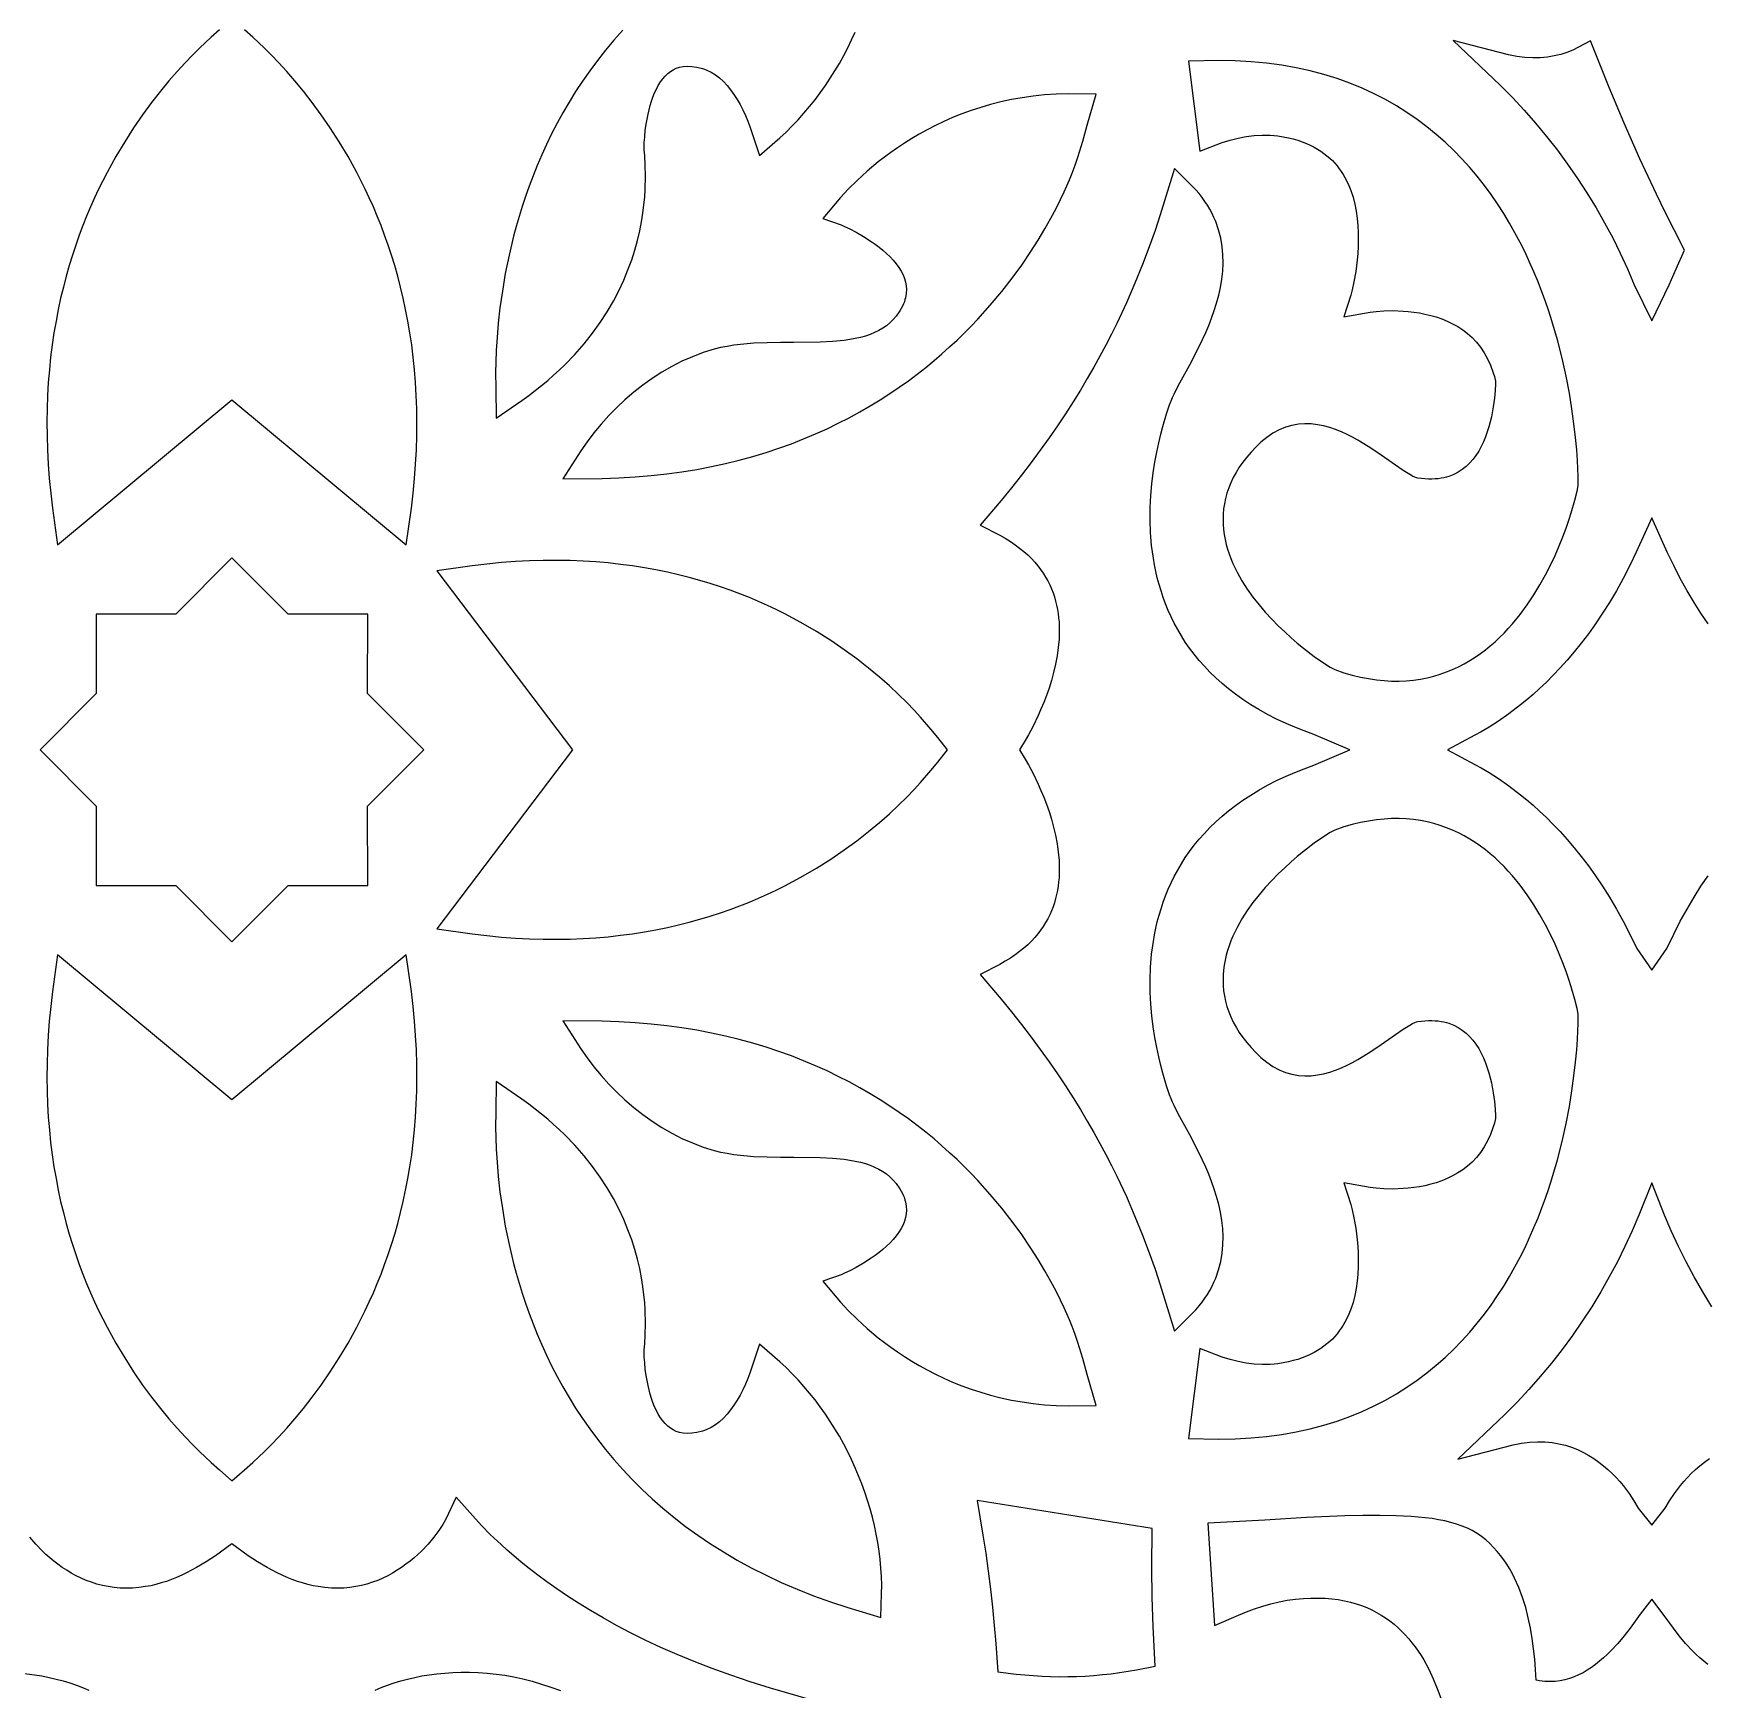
# Model space of a CAD drawing. Extents: x -1925 to 1925, y -1275 to 1275.
# Drawn here: x -1345.6 to -1139.7, y -791.6 to -588.1 of the extents above; entities that cross this region are included whole.
import ezdxf

# ---------------------------------------------------------------- set-up
doc = ezdxf.new("R2010")
doc.units = 0
doc.layers.add('LAYER_1', color=18, linetype='CONTINUOUS')

msp = doc.modelspace()

# ---------------------------------------------------------------- linework, layer by layer
at = {"layer": 'LAYER_1'}
for points in [[(-1322.72, -587.62), (-1323.75, -588.53), (-1325.18, -589.88), (-1326.03, -590.72), (-1326.94, -591.66), (-1327.91, -592.72), (-1328.92, -593.88), (-1329.98, -595.16), (-1331.06, -596.54), (-1332.16, -598.04), (-1333.27, -599.64), (-1334.37, -601.36), (-1335.47, -603.2), (-1336.53, -605.14), (-1337.06, -606.16), (-1337.57, -607.2), (-1338.08, -608.28), (-1338.57, -609.38), (-1339.05, -610.51), (-1339.51, -611.67), (-1339.96, -612.86), (-1340.39, -614.08), (-1340.8, -615.32), (-1341.19, -616.6), (-1341.56, -617.9), (-1341.91, -619.24), (-1342.24, -620.6), (-1342.54, -621.99), (-1342.81, -623.42), (-1343.06, -624.87), (-1343.28, -626.35), (-1343.47, -627.86), (-1343.63, -629.4), (-1343.76, -630.96), (-1343.85, -632.56), (-1343.91, -634.19), (-1343.93, -635.85), (-1343.92, -637.53), (-1343.87, -639.25), (-1343.77, -640.99), (-1343.64, -642.77), (-1343.46, -644.57), (-1343.25, -646.41), (-1342.61, -650.92), (-1321.18, -633.08), (-1299.75, -650.92), (-1299.12, -646.41), (-1298.9, -644.57), (-1298.72, -642.77), (-1298.59, -640.99), (-1298.5, -639.25), (-1298.44, -637.53), (-1298.43, -635.85), (-1298.45, -634.19), (-1298.51, -632.56), (-1298.6, -630.96), (-1298.73, -629.4), (-1298.89, -627.86), (-1299.08, -626.35), (-1299.3, -624.87), (-1299.55, -623.42), (-1299.82, -621.99), (-1300.12, -620.6), (-1300.45, -619.24), (-1300.8, -617.9), (-1301.17, -616.6), (-1301.56, -615.32), (-1301.98, -614.08), (-1302.41, -612.86), (-1302.85, -611.67), (-1303.32, -610.51), (-1303.79, -609.38), (-1304.29, -608.28), (-1304.79, -607.2), (-1305.83, -605.14), (-1306.9, -603.2), (-1307.99, -601.36), (-1309.09, -599.64), (-1310.2, -598.04), (-1311.3, -596.54), (-1312.38, -595.16), (-1313.44, -593.88), (-1314.45, -592.72), (-1315.42, -591.66), (-1316.33, -590.72), (-1317.18, -589.88), (-1318.61, -588.53), (-1319.64, -587.62)], [(-1273.12, -587.64), (-1274.21, -588.87), (-1275.25, -590.12), (-1276.25, -591.38), (-1277.19, -592.65), (-1278.08, -593.93), (-1278.93, -595.21), (-1279.73, -596.5), (-1280.49, -597.8), (-1281.2, -599.09), (-1281.87, -600.39), (-1282.5, -601.69), (-1283.09, -602.98), (-1283.65, -604.27), (-1284.16, -605.55), (-1284.64, -606.82), (-1285.09, -608.08), (-1285.5, -609.33), (-1285.88, -610.56), (-1286.23, -611.78), (-1286.55, -612.99), (-1287.11, -615.33), (-1287.57, -617.58), (-1287.93, -619.74), (-1288.22, -621.77), (-1288.43, -623.68), (-1288.58, -625.44), (-1288.68, -627.05), (-1288.73, -628.48), (-1288.76, -629.73), (-1288.75, -631.6), (-1288.69, -635.35), (-1285.53, -633.17), (-1284.69, -632.57), (-1283.88, -631.95), (-1283.1, -631.33), (-1282.35, -630.71), (-1281.63, -630.08), (-1280.93, -629.44), (-1280.26, -628.8), (-1279.02, -627.51), (-1277.88, -626.21), (-1276.84, -624.9), (-1275.89, -623.59), (-1275.04, -622.28), (-1274.28, -620.97), (-1273.6, -619.68), (-1273, -618.4), (-1272.48, -617.13), (-1272.02, -615.89), (-1271.63, -614.68), (-1271.31, -613.49), (-1271.04, -612.34), (-1270.82, -611.23), (-1270.65, -610.16), (-1270.52, -609.14), (-1270.42, -608.17), (-1270.36, -607.24), (-1270.32, -605.6), (-1270.35, -604.2), (-1270.42, -603.11), (-1270.48, -602.38), (-1270.5, -602.08), (-1270.48, -601.45), (-1270.43, -600.79), (-1270.35, -599.96), (-1270.22, -599.01), (-1270.02, -597.98), (-1269.76, -596.91), (-1269.6, -596.39), (-1269.42, -595.87), (-1269.22, -595.37), (-1268.99, -594.89), (-1268.75, -594.44), (-1268.49, -594.02), (-1268.21, -593.63), (-1267.91, -593.29), (-1267.6, -592.98), (-1267.27, -592.73), (-1266.92, -592.51), (-1266.54, -592.34), (-1266.14, -592.2), (-1265.69, -592.12), (-1265.2, -592.08), (-1264.64, -592.1), (-1264.03, -592.2), (-1263.33, -592.37), (-1263.06, -592.45), (-1262.8, -592.56), (-1262.24, -592.82), (-1261.73, -593.14), (-1261.23, -593.52), (-1260.75, -593.96), (-1260.3, -594.44), (-1259.86, -594.97), (-1259.45, -595.55), (-1259.06, -596.16), (-1258.7, -596.8), (-1258.36, -597.46), (-1258.04, -598.14), (-1257.75, -598.83), (-1257.49, -599.51), (-1256.3, -603.07), (-1253.83, -600.9), (-1253.05, -600.18), (-1252.29, -599.43), (-1251.56, -598.66), (-1250.84, -597.86), (-1250.15, -597.04), (-1249.48, -596.2), (-1248.84, -595.34), (-1248.21, -594.47), (-1247.62, -593.57), (-1247.04, -592.66), (-1246.49, -591.73), (-1245.96, -590.78), (-1245.46, -589.83), (-1244.99, -588.86), (-1244.54, -587.88)], [(-1139.68, -660.63), (-1140.55, -659.34), (-1141.4, -657.99), (-1142.25, -656.56), (-1143.09, -655.05), (-1143.9, -653.47), (-1144.7, -651.81), (-1146.6, -647.62), (-1148.5, -651.81), (-1149.3, -653.47), (-1150.12, -655.05), (-1150.95, -656.56), (-1151.8, -657.99), (-1152.66, -659.34), (-1153.52, -660.63), (-1154.39, -661.85), (-1155.27, -663), (-1156.14, -664.08), (-1157.01, -665.11), (-1157.87, -666.06), (-1158.72, -666.96), (-1159.56, -667.8), (-1160.38, -668.59), (-1161.19, -669.31), (-1161.97, -669.99), (-1162.72, -670.6), (-1164.16, -671.7), (-1165.46, -672.61), (-1166.6, -673.33), (-1167.57, -673.9), (-1168.35, -674.33), (-1171.72, -676.12), (-1168.35, -677.91), (-1167.57, -678.34), (-1166.6, -678.91), (-1165.46, -679.64), (-1164.16, -680.54), (-1162.72, -681.64), (-1161.97, -682.25), (-1161.19, -682.93), (-1160.38, -683.65), (-1159.56, -684.44), (-1158.72, -685.28), (-1157.87, -686.18), (-1157.01, -687.13), (-1156.14, -688.16), (-1155.27, -689.24), (-1154.39, -690.39), (-1153.52, -691.61), (-1152.66, -692.9), (-1151.8, -694.25), (-1150.95, -695.69), (-1150.12, -697.19), (-1149.3, -698.77), (-1148.44, -700.56), (-1146.6, -703.19), (-1144.76, -700.56), (-1143.9, -698.77), (-1143.09, -697.19), (-1142.25, -695.69), (-1141.4, -694.25), (-1140.55, -692.9), (-1139.68, -691.61)], [(-1139.22, -744.58), (-1140.33, -742.76), (-1141.38, -740.92), (-1142.38, -739.06), (-1143.32, -737.17), (-1144.19, -735.26), (-1145.01, -733.33), (-1146.6, -729.34), (-1148.19, -733.33), (-1149.01, -735.26), (-1149.89, -737.17), (-1150.82, -739.06), (-1151.82, -740.92), (-1152.87, -742.76), (-1153.98, -744.58), (-1155.14, -746.36), (-1156.36, -748.11), (-1157.62, -749.83), (-1158.93, -751.51), (-1160.3, -753.15), (-1161.71, -754.75), (-1163.16, -756.31), (-1164.66, -757.83), (-1170.44, -763.33), (-1163.65, -761.54), (-1162.61, -761.34), (-1161.6, -761.22), (-1160.65, -761.17), (-1159.73, -761.19), (-1158.85, -761.28), (-1158.02, -761.42), (-1157.21, -761.61), (-1156.45, -761.86), (-1155.71, -762.15), (-1155.01, -762.48), (-1154.34, -762.85), (-1153.7, -763.25), (-1153.09, -763.67), (-1152.52, -764.12), (-1151.98, -764.59), (-1151.46, -765.08), (-1150.98, -765.57), (-1150.54, -766.07), (-1150.13, -766.56), (-1149.39, -767.54), (-1148.79, -768.44), (-1148.26, -769.35), (-1146.6, -771.44), (-1144.95, -769.35), (-1144.41, -768.44), (-1143.81, -767.54), (-1143.07, -766.56), (-1142.67, -766.07), (-1142.22, -765.57), (-1141.74, -765.08), (-1141.23, -764.59), (-1140.68, -764.12), (-1140.11, -763.67), (-1139.5, -763.25)], [(-1249.72, -792.97), (-1254.94, -791.48), (-1257.44, -790.7), (-1259.84, -789.89), (-1262.14, -789.06), (-1264.34, -788.21), (-1266.44, -787.34), (-1268.44, -786.46), (-1270.35, -785.56), (-1272.17, -784.66), (-1273.9, -783.75), (-1275.54, -782.84), (-1277.09, -781.94), (-1278.55, -781.04), (-1279.93, -780.15), (-1281.22, -779.27), (-1282.44, -778.41), (-1283.57, -777.58), (-1284.63, -776.76), (-1285.61, -775.97), (-1286.51, -775.21), (-1287.34, -774.49), (-1288.09, -773.81), (-1289.41, -772.56), (-1290.44, -771.5), (-1291.23, -770.65), (-1293.62, -768), (-1294.86, -770.68), (-1295.24, -771.35), (-1295.74, -772.1), (-1296.34, -772.92), (-1297.06, -773.76), (-1297.88, -774.62), (-1298.31, -775.03), (-1298.78, -775.44), (-1299.27, -775.85), (-1299.78, -776.24), (-1300.31, -776.62), (-1300.86, -776.98), (-1301.43, -777.33), (-1302.02, -777.65), (-1302.63, -777.95), (-1303.26, -778.22), (-1303.91, -778.46), (-1304.58, -778.67), (-1305.26, -778.85), (-1305.96, -778.99), (-1306.68, -779.1), (-1307.42, -779.17), (-1308.17, -779.19), (-1308.95, -779.18), (-1309.74, -779.11), (-1310.56, -778.99), (-1311.2, -778.87), (-1311.85, -778.72), (-1312.49, -778.54), (-1313.12, -778.34), (-1313.76, -778.11), (-1314.39, -777.86), (-1315.01, -777.59), (-1315.62, -777.3), (-1316.84, -776.65), (-1318.02, -775.95), (-1319.17, -775.19), (-1321.18, -773.72), (-1323.19, -775.19), (-1324.34, -775.95), (-1325.52, -776.65), (-1326.75, -777.3), (-1327.35, -777.59), (-1327.98, -777.86), (-1328.6, -778.11), (-1329.24, -778.34), (-1329.87, -778.54), (-1330.52, -778.72), (-1331.16, -778.87), (-1331.8, -778.99), (-1332.62, -779.11), (-1333.41, -779.18), (-1334.19, -779.19), (-1334.94, -779.17), (-1335.68, -779.1), (-1336.4, -778.99), (-1337.1, -778.85), (-1337.78, -778.67), (-1338.45, -778.46), (-1339.1, -778.22), (-1339.73, -777.95), (-1340.34, -777.65), (-1340.93, -777.33), (-1341.5, -776.98), (-1342.05, -776.62), (-1342.59, -776.24), (-1343.1, -775.85), (-1343.59, -775.44), (-1344.05, -775.03), (-1344.48, -774.62), (-1345.31, -773.76), (-1346.02, -772.92)], [(-1139.7, -788.56), (-1140.19, -788.17), (-1140.67, -787.76), (-1141.13, -787.33), (-1141.57, -786.89), (-1142.43, -785.97), (-1143.22, -785.03), (-1143.93, -784.11), (-1145.19, -782.38), (-1146.6, -780.53), (-1148.01, -782.38), (-1149.27, -784.11), (-1149.99, -785.03), (-1150.77, -785.97), (-1151.63, -786.89), (-1152.07, -787.33), (-1152.53, -787.76), (-1153.01, -788.17), (-1153.5, -788.56), (-1154.01, -788.93), (-1154.52, -789.26), (-1155.05, -789.57), (-1155.59, -789.84), (-1156.14, -790.08), (-1156.71, -790.28), (-1157.28, -790.44), (-1157.87, -790.56), (-1158.47, -790.64), (-1159.09, -790.66), (-1159.73, -790.64), (-1160.39, -790.56), (-1160.81, -790.48), (-1160.88, -789.18), (-1160.99, -787.92), (-1161.12, -786.65), (-1161.3, -785.38), (-1161.51, -784.1), (-1161.78, -782.83), (-1162.1, -781.57), (-1162.49, -780.32), (-1162.94, -779.1), (-1163.47, -777.93), (-1163.77, -777.34), (-1164.09, -776.78), (-1164.43, -776.23), (-1164.8, -775.69), (-1165.19, -775.16), (-1165.6, -774.66), (-1166.05, -774.17), (-1166.52, -773.7), (-1167.01, -773.25), (-1167.55, -772.82), (-1168.08, -772.44), (-1168.66, -772.1), (-1169.27, -771.8), (-1169.92, -771.54), (-1170.6, -771.3), (-1171.3, -771.1), (-1172.04, -770.92), (-1172.81, -770.77), (-1173.61, -770.63), (-1174.45, -770.52), (-1176.18, -770.36), (-1178.05, -770.27), (-1180.04, -770.23), (-1182.14, -770.25), (-1184.35, -770.3), (-1189.07, -770.51), (-1194.19, -770.8), (-1201.17, -771.2), (-1200.37, -783.75), (-1197.42, -782.5), (-1196.43, -782.1), (-1195.43, -781.73), (-1194.43, -781.39), (-1193.42, -781.1), (-1192.41, -780.85), (-1191.41, -780.66), (-1190.39, -780.52), (-1189.43, -780.43), (-1188.51, -780.39), (-1187.62, -780.39), (-1186.76, -780.42), (-1185.94, -780.49), (-1185.15, -780.59), (-1184.39, -780.72), (-1183.66, -780.89), (-1182.96, -781.09), (-1182.29, -781.31), (-1181.64, -781.57), (-1181.03, -781.84), (-1180.43, -782.15), (-1179.86, -782.48), (-1179.32, -782.83), (-1178.79, -783.21), (-1178.29, -783.6), (-1177.81, -784.02), (-1177.35, -784.46), (-1176.9, -784.92), (-1176.48, -785.39), (-1176.08, -785.88), (-1175.69, -786.39), (-1175.32, -786.91), (-1174.97, -787.45), (-1174.64, -787.99), (-1174.02, -789.14), (-1173.47, -790.31), (-1172.98, -791.5), (-1172.55, -792.72)], [(-1362.79, -792.2), (-1360.4, -791.35), (-1359.23, -790.98), (-1358.08, -790.63), (-1356.95, -790.33), (-1355.84, -790.08), (-1354.75, -789.88), (-1353.68, -789.73), (-1352.57, -789.62), (-1351.48, -789.55), (-1350.41, -789.52), (-1349.37, -789.51), (-1348.35, -789.54), (-1347.36, -789.61), (-1346.4, -789.7), (-1345.46, -789.82), (-1344.54, -789.97), (-1343.65, -790.14), (-1342.78, -790.35), (-1341.94, -790.57), (-1341.11, -790.82), (-1340.31, -791.1), (-1339.54, -791.39), (-1338.78, -791.71)], [(-1303.58, -791.71), (-1302.83, -791.39), (-1302.05, -791.1), (-1301.25, -790.82), (-1300.43, -790.57), (-1299.58, -790.35), (-1298.71, -790.14), (-1297.82, -789.97), (-1296.91, -789.82), (-1295.97, -789.7), (-1295, -789.61), (-1294.01, -789.54), (-1293, -789.51), (-1291.95, -789.52), (-1290.89, -789.55), (-1289.79, -789.62), (-1288.68, -789.73), (-1287.61, -789.88), (-1286.52, -790.08), (-1285.41, -790.33), (-1284.28, -790.63), (-1283.13, -790.98), (-1281.96, -791.36), (-1280.77, -791.77)]]:
    msp.add_lwpolyline(points, dxfattribs=at)
for points in [[(-1142.57, -614.7), (-1143.85, -612.2), (-1144.94, -610.03), (-1146.02, -607.81), (-1148.05, -603.47), (-1149.99, -599.09), (-1151.83, -594.7), (-1154.11, -588.95), (-1155.59, -589.76), (-1156.29, -590.09), (-1157.03, -590.38), (-1157.79, -590.63), (-1158.6, -590.82), (-1159.43, -590.96), (-1160.31, -591.05), (-1161.23, -591.07), (-1162.19, -591.02), (-1163.19, -590.9), (-1164.23, -590.7), (-1171.02, -588.91), (-1165.24, -594.41), (-1163.74, -595.93), (-1162.29, -597.49), (-1160.88, -599.09), (-1159.52, -600.73), (-1158.2, -602.41), (-1156.94, -604.13), (-1155.72, -605.88), (-1154.56, -607.66), (-1153.45, -609.48), (-1152.4, -611.32), (-1151.4, -613.18), (-1150.47, -615.07), (-1149.59, -616.98), (-1148.75, -618.96), (-1146.6, -623.39), (-1144.45, -618.96), (-1143.61, -616.98)], [(-1155.73, -640.55), (-1155.82, -639.23), (-1155.96, -637.73), (-1156.16, -636.05), (-1156.41, -634.22), (-1156.73, -632.26), (-1157.14, -630.17), (-1157.62, -627.99), (-1158.2, -625.72), (-1158.88, -623.39), (-1159.26, -622.2), (-1159.67, -621), (-1160.11, -619.8), (-1160.58, -618.59), (-1161.08, -617.38), (-1161.61, -616.17), (-1162.18, -614.96), (-1162.78, -613.75), (-1163.42, -612.55), (-1164.09, -611.36), (-1164.8, -610.18), (-1165.55, -609.02), (-1166.34, -607.87), (-1167.18, -606.74), (-1168.05, -605.62), (-1168.97, -604.53), (-1169.93, -603.47), (-1170.94, -602.44), (-1172, -601.43), (-1173.1, -600.46), (-1174.25, -599.52), (-1175.45, -598.62), (-1176.7, -597.76), (-1178, -596.95), (-1179.35, -596.18), (-1180.75, -595.46), (-1182.21, -594.79), (-1183.72, -594.17), (-1185.29, -593.61), (-1186.91, -593.1), (-1188.58, -592.66), (-1190.31, -592.28), (-1192.1, -591.96), (-1193.95, -591.71), (-1195.85, -591.53), (-1197.81, -591.42), (-1199.83, -591.38), (-1203.56, -591.45), (-1202.15, -602.51), (-1199.4, -601.48), (-1198.44, -601.17), (-1197.46, -600.92), (-1196.46, -600.73), (-1195.47, -600.6), (-1194.49, -600.54), (-1193.5, -600.56), (-1193.03, -600.59), (-1192.56, -600.65), (-1191.9, -600.76), (-1191.27, -600.88), (-1190.67, -601.03), (-1190.11, -601.19), (-1189.57, -601.38), (-1189.06, -601.58), (-1188.58, -601.79), (-1188.12, -602.02), (-1187.69, -602.27), (-1187.28, -602.53), (-1186.9, -602.8), (-1186.54, -603.08), (-1186.19, -603.38), (-1185.87, -603.69), (-1185.57, -604.01), (-1185.29, -604.34), (-1185.02, -604.68), (-1184.77, -605.04), (-1184.54, -605.4), (-1184.33, -605.76), (-1183.94, -606.55), (-1183.61, -607.35), (-1183.33, -608.19), (-1183.11, -609.04), (-1182.94, -609.91), (-1182.81, -610.79), (-1182.73, -611.67), (-1182.69, -612.55), (-1182.68, -613.42), (-1182.7, -614.26), (-1182.75, -615.09), (-1182.81, -615.88), (-1182.9, -616.63), (-1183, -617.33), (-1183.22, -618.58), (-1183.44, -619.56), (-1183.61, -620.21), (-1184.46, -622.89), (-1181.22, -622.31), (-1180.49, -622.22), (-1179.54, -622.16), (-1178.43, -622.13), (-1177.17, -622.18), (-1176.53, -622.23), (-1175.85, -622.31), (-1175.17, -622.41), (-1174.48, -622.55), (-1173.78, -622.71), (-1173.09, -622.91), (-1172.41, -623.15), (-1171.74, -623.42), (-1171.08, -623.74), (-1170.44, -624.1), (-1169.83, -624.5), (-1169.24, -624.95), (-1168.68, -625.45), (-1168.16, -626.01), (-1167.66, -626.62), (-1167.21, -627.3), (-1166.79, -628.04), (-1166.41, -628.85), (-1166.08, -629.76), (-1165.94, -630.23), (-1165.84, -630.63), (-1165.83, -630.71), (-1165.83, -631.18), (-1165.86, -631.93), (-1165.94, -632.87), (-1166.08, -633.97), (-1166.31, -635.17), (-1166.45, -635.78), (-1166.62, -636.4), (-1166.82, -637.02), (-1167.04, -637.64), (-1167.29, -638.24), (-1167.57, -638.83), (-1167.88, -639.39), (-1168.22, -639.92), (-1168.59, -640.42), (-1168.99, -640.88), (-1169.43, -641.29), (-1169.89, -641.67), (-1170.39, -641.99), (-1170.94, -642.27), (-1171.54, -642.51), (-1171.84, -642.6), (-1172.17, -642.68), (-1172.51, -642.74), (-1172.87, -642.79), (-1173.24, -642.82), (-1173.64, -642.84), (-1174.05, -642.84), (-1174.48, -642.81), (-1174.93, -642.77), (-1175.35, -642.71), (-1175.53, -642.67), (-1175.75, -642.59), (-1176.03, -642.46), (-1176.36, -642.28), (-1177.17, -641.77), (-1178.11, -641.14), (-1180.26, -639.62), (-1181.46, -638.82), (-1182.72, -638.05), (-1183.39, -637.68), (-1184.07, -637.34), (-1184.76, -637.03), (-1185.47, -636.74), (-1186.2, -636.5), (-1186.94, -636.3), (-1187.7, -636.15), (-1188.47, -636.06), (-1189.25, -636.04), (-1190.05, -636.1), (-1190.85, -636.24), (-1191.64, -636.46), (-1192.43, -636.78), (-1193.2, -637.2), (-1193.94, -637.71), (-1194.65, -638.31), (-1195.29, -638.92), (-1195.86, -639.53), (-1196.39, -640.14), (-1196.87, -640.76), (-1197.31, -641.39), (-1197.7, -642.02), (-1198.05, -642.65), (-1198.35, -643.29), (-1198.61, -643.93), (-1198.83, -644.57), (-1199, -645.22), (-1199.14, -645.86), (-1199.24, -646.51), (-1199.29, -647.15), (-1199.31, -647.78), (-1199.3, -648.41), (-1199.25, -649.04), (-1199.17, -649.65), (-1199.06, -650.26), (-1198.92, -650.86), (-1198.76, -651.46), (-1198.57, -652.04), (-1198.36, -652.62), (-1198.12, -653.2), (-1197.59, -654.29), (-1196.99, -655.35), (-1196.34, -656.38), (-1195.63, -657.36), (-1194.89, -658.31), (-1194.12, -659.21), (-1193.33, -660.06), (-1192.53, -660.87), (-1191.73, -661.63), (-1190.94, -662.34), (-1190.18, -663), (-1189.43, -663.61), (-1188.09, -664.64), (-1186.97, -665.43), (-1186.13, -665.96), (-1185.58, -666.26), (-1184.44, -666.64), (-1183.42, -666.93), (-1182.42, -667.18), (-1181.43, -667.37), (-1180.46, -667.51), (-1179.51, -667.61), (-1178.58, -667.66), (-1177.67, -667.66), (-1176.78, -667.63), (-1175.9, -667.54), (-1175.05, -667.42), (-1174.22, -667.26), (-1173.41, -667.06), (-1172.61, -666.82), (-1171.84, -666.55), (-1171.09, -666.24), (-1170.37, -665.91), (-1169.66, -665.54), (-1168.98, -665.15), (-1168.31, -664.73), (-1167.67, -664.29), (-1167.05, -663.82), (-1166.45, -663.34), (-1165.87, -662.83), (-1165.31, -662.31), (-1164.76, -661.77), (-1164.24, -661.22), (-1163.73, -660.65), (-1162.79, -659.49), (-1161.91, -658.3), (-1161.1, -657.08), (-1160.35, -655.85), (-1159.67, -654.62), (-1159.05, -653.41), (-1158.49, -652.22), (-1157.98, -651.06), (-1157.53, -649.95), (-1157.14, -648.89), (-1156.79, -647.9), (-1156.49, -646.98), (-1156.05, -645.44), (-1155.77, -644.33), (-1155.65, -643.64), (-1155.64, -642.53)], [(-1216.02, -599.34), (-1214.91, -595.5), (-1218.36, -595.48), (-1219.82, -595.52), (-1221.25, -595.61), (-1222.65, -595.76), (-1224.01, -595.95), (-1225.34, -596.19), (-1226.63, -596.47), (-1227.89, -596.79), (-1229.11, -597.14), (-1230.3, -597.53), (-1231.45, -597.95), (-1232.56, -598.4), (-1233.64, -598.88), (-1234.68, -599.37), (-1235.69, -599.89), (-1236.66, -600.42), (-1237.59, -600.97), (-1238.49, -601.53), (-1239.34, -602.1), (-1240.17, -602.68), (-1240.95, -603.26), (-1241.71, -603.85), (-1243.08, -605), (-1244.32, -606.13), (-1245.41, -607.21), (-1246.35, -608.23), (-1248.53, -610.8), (-1246.28, -611.59), (-1245.86, -611.77), (-1245.22, -612.08), (-1244.42, -612.49), (-1243.52, -613.01), (-1242.56, -613.63), (-1242.08, -613.97), (-1241.61, -614.33), (-1241.14, -614.71), (-1240.69, -615.1), (-1240.26, -615.51), (-1239.87, -615.94), (-1239.5, -616.38), (-1239.18, -616.82), (-1238.9, -617.27), (-1238.66, -617.72), (-1238.48, -618.17), (-1238.34, -618.63), (-1238.26, -619.08), (-1238.23, -619.55), (-1238.26, -620.02), (-1238.35, -620.54), (-1238.42, -620.77), (-1238.5, -621.04), (-1238.61, -621.31), (-1238.74, -621.59), (-1238.9, -621.88), (-1239.07, -622.16), (-1239.51, -622.79), (-1239.88, -623.23), (-1240.28, -623.62), (-1240.71, -623.98), (-1241.16, -624.29), (-1241.65, -624.58), (-1242.16, -624.83), (-1242.71, -625.06), (-1243.29, -625.25), (-1243.9, -625.42), (-1244.54, -625.57), (-1245.21, -625.69), (-1245.89, -625.79), (-1247.35, -625.93), (-1248.86, -626), (-1252.07, -626.04), (-1253.71, -626.05), (-1255.37, -626.07), (-1257.02, -626.14), (-1258.66, -626.28), (-1259.48, -626.39), (-1260.29, -626.52), (-1261.09, -626.68), (-1261.88, -626.88), (-1263.23, -627.29), (-1264.55, -627.79), (-1265.84, -628.36), (-1267.1, -628.99), (-1268.32, -629.7), (-1269.51, -630.46), (-1270.66, -631.29), (-1271.78, -632.16), (-1272.85, -633.08), (-1273.87, -634.04), (-1274.85, -635.04), (-1275.79, -636.08), (-1276.67, -637.15), (-1277.51, -638.25), (-1278.29, -639.37), (-1280.48, -642.81), (-1275.64, -642.76), (-1273.6, -642.69), (-1271.6, -642.57), (-1269.64, -642.41), (-1267.72, -642.2), (-1265.85, -641.94), (-1264.02, -641.64), (-1262.23, -641.3), (-1260.49, -640.92), (-1258.79, -640.5), (-1257.12, -640.05), (-1255.5, -639.56), (-1253.92, -639.04), (-1252.38, -638.49), (-1250.88, -637.9), (-1249.42, -637.29), (-1248, -636.65), (-1246.62, -635.98), (-1245.28, -635.29), (-1243.97, -634.58), (-1242.7, -633.85), (-1241.47, -633.1), (-1240.28, -632.33), (-1239.12, -631.55), (-1238, -630.75), (-1236.92, -629.93), (-1235.87, -629.11), (-1234.85, -628.28), (-1233.87, -627.44), (-1232.93, -626.59), (-1232.02, -625.74), (-1231.14, -624.89), (-1230.29, -624.03), (-1229.47, -623.17), (-1227.94, -621.47), (-1226.53, -619.79), (-1225.24, -618.13), (-1224.07, -616.52), (-1223.01, -614.97), (-1222.06, -613.48), (-1221.22, -612.08), (-1220.48, -610.76), (-1219.83, -609.56), (-1219.29, -608.47), (-1218.83, -607.51), (-1218.19, -606.05), (-1217.87, -605.25), (-1217.5, -604.26), (-1217.16, -603.26), (-1216.57, -601.29)], [(-1183.72, -676.12), (-1188.16, -674.23), (-1189.35, -673.78), (-1190.49, -673.34), (-1191.57, -672.89), (-1192.73, -672.34), (-1193.84, -671.77), (-1194.9, -671.18), (-1195.9, -670.57), (-1196.86, -669.94), (-1197.77, -669.29), (-1198.63, -668.63), (-1199.44, -667.95), (-1200.21, -667.26), (-1200.93, -666.56), (-1201.61, -665.85), (-1202.26, -665.12), (-1202.86, -664.38), (-1203.42, -663.64), (-1203.95, -662.88), (-1204.44, -662.11), (-1204.89, -661.34), (-1205.31, -660.56), (-1205.7, -659.78), (-1206.05, -658.99), (-1206.38, -658.19), (-1206.68, -657.39), (-1206.94, -656.59), (-1207.18, -655.79), (-1207.4, -654.98), (-1207.58, -654.18), (-1207.75, -653.38), (-1207.88, -652.57), (-1208, -651.77), (-1208.09, -650.99), (-1208.22, -649.4), (-1208.27, -647.85), (-1208.26, -646.33), (-1208.18, -644.85), (-1208.06, -643.42), (-1207.89, -642.06), (-1207.69, -640.75), (-1207.46, -639.53), (-1207.22, -638.39), (-1206.97, -637.33), (-1206.72, -636.39), (-1206.25, -634.8), (-1205.88, -633.72), (-1205.69, -633.2), (-1205.53, -632.82), (-1205.34, -632.4), (-1204.81, -631.37), (-1203.41, -628.8), (-1202.62, -627.29), (-1201.83, -625.68), (-1201.44, -624.82), (-1201.07, -623.95), (-1200.72, -623.05), (-1200.39, -622.13), (-1200.1, -621.2), (-1199.84, -620.24), (-1199.63, -619.27), (-1199.46, -618.28), (-1199.35, -617.29), (-1199.3, -616.28), (-1199.32, -615.26), (-1199.42, -614.23), (-1199.59, -613.21), (-1199.86, -612.19), (-1200.21, -611.19), (-1200.43, -610.67), (-1200.67, -610.17), (-1200.94, -609.67), (-1201.23, -609.18), (-1201.54, -608.7), (-1201.89, -608.22), (-1202.26, -607.75), (-1202.66, -607.28), (-1203.09, -606.83), (-1205.28, -604.65), (-1207.03, -610.37), (-1207.66, -612.26), (-1208.38, -614.3), (-1209.2, -616.47), (-1210.14, -618.77), (-1211.19, -621.19), (-1212.39, -623.73), (-1213.03, -625.03), (-1213.72, -626.36), (-1214.45, -627.71), (-1215.21, -629.09), (-1216.01, -630.49), (-1216.86, -631.91), (-1217.75, -633.35), (-1218.69, -634.81), (-1219.67, -636.29), (-1220.7, -637.78), (-1221.78, -639.29), (-1222.91, -640.81), (-1224.09, -642.35), (-1225.32, -643.9), (-1226.6, -645.47), (-1229.18, -648.49), (-1226.76, -649.74), (-1226.09, -650.12), (-1225.46, -650.51), (-1224.87, -650.91), (-1224.32, -651.32), (-1223.8, -651.74), (-1223.33, -652.16), (-1222.88, -652.6), (-1222.47, -653.04), (-1222.09, -653.5), (-1221.74, -653.95), (-1221.42, -654.42), (-1221.13, -654.89), (-1220.86, -655.36), (-1220.62, -655.84), (-1220.41, -656.33), (-1220.22, -656.83), (-1220.05, -657.32), (-1219.9, -657.83), (-1219.78, -658.33), (-1219.67, -658.85), (-1219.59, -659.36), (-1219.53, -659.88), (-1219.48, -660.39), (-1219.45, -661.45), (-1219.48, -662.5), (-1219.57, -663.55), (-1219.71, -664.58), (-1219.9, -665.61), (-1220.14, -666.61), (-1220.41, -667.59), (-1220.71, -668.54), (-1221.02, -669.45), (-1221.36, -670.31), (-1221.7, -671.13), (-1222.03, -671.88), (-1222.68, -673.23), (-1223.24, -674.27), (-1223.65, -674.99), (-1224.33, -676.12), (-1223.65, -677.25), (-1223.24, -677.97), (-1222.68, -679.01), (-1222.03, -680.36), (-1221.7, -681.11), (-1221.36, -681.93), (-1221.02, -682.79), (-1220.71, -683.7), (-1220.41, -684.65), (-1220.14, -685.63), (-1219.9, -686.63), (-1219.71, -687.66), (-1219.57, -688.7), (-1219.48, -689.74), (-1219.45, -690.79), (-1219.48, -691.85), (-1219.53, -692.36), (-1219.59, -692.88), (-1219.67, -693.4), (-1219.78, -693.91), (-1219.9, -694.41), (-1220.05, -694.92), (-1220.22, -695.42), (-1220.41, -695.91), (-1220.62, -696.4), (-1220.86, -696.88), (-1221.13, -697.35), (-1221.42, -697.82), (-1221.74, -698.29), (-1222.09, -698.75), (-1222.47, -699.2), (-1222.88, -699.64), (-1223.33, -700.08), (-1223.8, -700.5), (-1224.32, -700.92), (-1224.87, -701.33), (-1225.46, -701.73), (-1226.09, -702.12), (-1226.76, -702.5), (-1229.18, -703.75), (-1226.6, -706.77), (-1225.32, -708.34), (-1224.09, -709.89), (-1222.91, -711.43), (-1221.78, -712.95), (-1220.7, -714.46), (-1219.67, -715.96), (-1218.69, -717.43), (-1217.75, -718.89), (-1216.86, -720.33), (-1216.01, -721.75), (-1215.21, -723.15), (-1214.45, -724.53), (-1213.72, -725.88), (-1213.03, -727.21), (-1212.39, -728.51), (-1211.19, -731.05), (-1210.14, -733.47), (-1209.2, -735.77), (-1208.38, -737.94), (-1207.66, -739.98), (-1207.03, -741.87), (-1205.28, -747.59), (-1203.09, -745.41), (-1202.66, -744.96), (-1202.26, -744.49), (-1201.89, -744.02), (-1201.54, -743.54), (-1201.23, -743.06), (-1200.94, -742.57), (-1200.67, -742.07), (-1200.43, -741.57), (-1200.21, -741.05), (-1199.86, -740.05), (-1199.59, -739.03), (-1199.42, -738.01), (-1199.32, -736.98), (-1199.3, -735.96), (-1199.35, -734.95), (-1199.46, -733.96), (-1199.63, -732.97), (-1199.84, -732), (-1200.1, -731.04), (-1200.39, -730.11), (-1200.72, -729.19), (-1201.07, -728.29), (-1201.44, -727.42), (-1201.83, -726.56), (-1202.62, -724.95), (-1203.41, -723.44), (-1204.81, -720.87), (-1205.34, -719.84), (-1205.53, -719.42), (-1205.69, -719.04), (-1205.88, -718.52), (-1206.25, -717.44), (-1206.72, -715.85), (-1206.97, -714.91), (-1207.22, -713.86), (-1207.46, -712.71), (-1207.69, -711.49), (-1207.89, -710.18), (-1208.06, -708.82), (-1208.18, -707.39), (-1208.26, -705.91), (-1208.27, -704.4), (-1208.22, -702.84), (-1208.09, -701.25), (-1208, -700.47), (-1207.88, -699.67), (-1207.75, -698.86), (-1207.58, -698.06), (-1207.4, -697.26), (-1207.18, -696.45), (-1206.94, -695.65), (-1206.68, -694.85), (-1206.38, -694.05), (-1206.05, -693.25), (-1205.7, -692.46), (-1205.31, -691.68), (-1204.89, -690.9), (-1204.44, -690.13), (-1203.95, -689.36), (-1203.42, -688.61), (-1202.86, -687.86), (-1202.26, -687.12), (-1201.61, -686.39), (-1200.93, -685.68), (-1200.21, -684.98), (-1199.44, -684.29), (-1198.63, -683.61), (-1197.77, -682.95), (-1196.86, -682.3), (-1195.9, -681.68), (-1194.9, -681.06), (-1193.84, -680.47), (-1192.73, -679.9), (-1191.57, -679.35), (-1190.49, -678.9), (-1189.35, -678.46), (-1188.16, -678.01)], [(-1337.87, -659.43), (-1337.86, -669.21), (-1344.78, -676.12), (-1337.86, -683.03), (-1337.87, -692.81), (-1328.09, -692.8), (-1321.18, -699.72), (-1314.27, -692.8), (-1304.49, -692.81), (-1304.5, -683.03), (-1297.58, -676.12), (-1304.5, -669.21), (-1304.49, -659.43), (-1314.27, -659.44), (-1321.18, -652.52), (-1328.09, -659.44)], [(-1289.83, -698.95), (-1288.05, -699.13), (-1286.3, -699.26), (-1284.58, -699.35), (-1282.9, -699.4), (-1281.24, -699.41), (-1279.61, -699.38), (-1278.01, -699.32), (-1276.44, -699.22), (-1274.9, -699.09), (-1273.39, -698.92), (-1271.91, -698.72), (-1270.46, -698.5), (-1269.04, -698.24), (-1267.64, -697.96), (-1266.28, -697.64), (-1264.95, -697.31), (-1263.64, -696.95), (-1262.37, -696.56), (-1261.12, -696.16), (-1259.91, -695.74), (-1258.72, -695.29), (-1257.56, -694.83), (-1256.43, -694.36), (-1255.33, -693.87), (-1254.26, -693.36), (-1253.21, -692.84), (-1251.21, -691.78), (-1249.32, -690.68), (-1247.55, -689.56), (-1245.89, -688.43), (-1244.33, -687.29), (-1242.89, -686.17), (-1241.56, -685.06), (-1240.34, -683.98), (-1239.22, -682.94), (-1238.21, -681.94), (-1237.31, -681.01), (-1236.51, -680.14), (-1235.23, -678.68), (-1234.37, -677.62), (-1233.18, -676.12), (-1234.37, -674.62), (-1235.23, -673.56), (-1236.51, -672.1), (-1237.31, -671.23), (-1238.21, -670.3), (-1239.22, -669.3), (-1240.34, -668.26), (-1241.56, -667.18), (-1242.89, -666.07), (-1244.33, -664.95), (-1245.89, -663.81), (-1247.55, -662.68), (-1249.32, -661.56), (-1251.21, -660.46), (-1253.21, -659.4), (-1254.26, -658.88), (-1255.33, -658.37), (-1256.43, -657.88), (-1257.56, -657.41), (-1258.72, -656.95), (-1259.91, -656.5), (-1261.12, -656.08), (-1262.37, -655.68), (-1263.64, -655.29), (-1264.95, -654.93), (-1266.28, -654.6), (-1267.64, -654.29), (-1269.04, -654), (-1270.46, -653.74), (-1271.91, -653.52), (-1273.39, -653.32), (-1274.9, -653.15), (-1276.44, -653.02), (-1278.01, -652.92), (-1279.61, -652.86), (-1281.24, -652.83), (-1282.9, -652.84), (-1284.58, -652.89), (-1286.3, -652.98), (-1288.05, -653.11), (-1289.83, -653.29), (-1291.64, -653.51), (-1295.98, -654.13), (-1279.31, -676.12), (-1295.98, -698.11), (-1291.64, -698.73)], [(-1203.56, -760.79), (-1199.83, -760.86), (-1197.81, -760.82), (-1195.85, -760.71), (-1193.95, -760.53), (-1192.1, -760.28), (-1190.31, -759.96), (-1188.58, -759.58), (-1186.91, -759.14), (-1185.29, -758.63), (-1183.72, -758.07), (-1182.21, -757.45), (-1180.75, -756.78), (-1179.35, -756.06), (-1178, -755.29), (-1176.7, -754.48), (-1175.45, -753.62), (-1174.25, -752.72), (-1173.1, -751.78), (-1172, -750.81), (-1170.94, -749.81), (-1169.93, -748.77), (-1168.97, -747.71), (-1168.05, -746.62), (-1167.18, -745.51), (-1166.34, -744.37), (-1165.55, -743.22), (-1164.8, -742.06), (-1164.09, -740.88), (-1163.42, -739.69), (-1162.78, -738.49), (-1162.18, -737.28), (-1161.61, -736.07), (-1161.08, -734.86), (-1160.58, -733.65), (-1160.11, -732.44), (-1159.67, -731.24), (-1159.26, -730.04), (-1158.88, -728.85), (-1158.2, -726.52), (-1157.62, -724.25), (-1157.14, -722.07), (-1156.73, -719.98), (-1156.41, -718.02), (-1156.16, -716.19), (-1155.96, -714.51), (-1155.82, -713.01), (-1155.73, -711.69), (-1155.64, -709.71), (-1155.65, -708.6), (-1155.77, -707.91), (-1156.05, -706.8), (-1156.49, -705.26), (-1156.79, -704.34), (-1157.14, -703.35), (-1157.53, -702.29), (-1157.98, -701.18), (-1158.49, -700.02), (-1159.05, -698.83), (-1159.67, -697.62), (-1160.35, -696.39), (-1161.1, -695.16), (-1161.91, -693.94), (-1162.79, -692.75), (-1163.73, -691.59), (-1164.24, -691.02), (-1164.76, -690.47), (-1165.31, -689.93), (-1165.87, -689.41), (-1166.45, -688.9), (-1167.05, -688.42), (-1167.67, -687.95), (-1168.31, -687.51), (-1168.98, -687.09), (-1169.66, -686.7), (-1170.37, -686.33), (-1171.09, -686), (-1171.84, -685.69), (-1172.61, -685.42), (-1173.41, -685.18), (-1174.22, -684.98), (-1175.05, -684.82), (-1175.9, -684.7), (-1176.78, -684.61), (-1177.67, -684.58), (-1178.58, -684.58), (-1179.51, -684.63), (-1180.46, -684.73), (-1181.43, -684.87), (-1182.42, -685.06), (-1183.42, -685.31), (-1184.44, -685.6), (-1185.58, -685.98), (-1186.13, -686.28), (-1186.97, -686.81), (-1188.09, -687.6), (-1189.43, -688.63), (-1190.18, -689.24), (-1190.94, -689.9), (-1191.73, -690.61), (-1192.53, -691.37), (-1193.33, -692.18), (-1194.12, -693.03), (-1194.89, -693.93), (-1195.63, -694.88), (-1196.34, -695.86), (-1196.99, -696.89), (-1197.59, -697.95), (-1198.12, -699.04), (-1198.36, -699.62), (-1198.57, -700.2), (-1198.76, -700.78), (-1198.92, -701.38), (-1199.06, -701.98), (-1199.17, -702.59), (-1199.25, -703.2), (-1199.3, -703.83), (-1199.31, -704.46), (-1199.29, -705.09), (-1199.24, -705.73), (-1199.14, -706.38), (-1199, -707.02), (-1198.83, -707.67), (-1198.61, -708.31), (-1198.35, -708.95), (-1198.05, -709.59), (-1197.7, -710.23), (-1197.31, -710.86), (-1196.87, -711.48), (-1196.39, -712.1), (-1195.86, -712.71), (-1195.29, -713.32), (-1194.65, -713.93), (-1193.94, -714.53), (-1193.2, -715.04), (-1192.43, -715.46), (-1191.64, -715.78), (-1190.85, -716), (-1190.05, -716.14), (-1189.25, -716.2), (-1188.47, -716.18), (-1187.7, -716.09), (-1186.94, -715.94), (-1186.2, -715.74), (-1185.47, -715.5), (-1184.76, -715.21), (-1184.07, -714.9), (-1183.39, -714.56), (-1182.72, -714.19), (-1181.46, -713.42), (-1180.26, -712.62), (-1178.11, -711.1), (-1177.17, -710.47), (-1176.36, -709.96), (-1176.03, -709.78), (-1175.75, -709.65), (-1175.53, -709.57), (-1175.35, -709.53), (-1174.93, -709.47), (-1174.48, -709.43), (-1174.05, -709.4), (-1173.64, -709.4), (-1173.24, -709.42), (-1172.87, -709.45), (-1172.51, -709.5), (-1172.17, -709.56), (-1171.84, -709.64), (-1171.54, -709.73), (-1170.94, -709.97), (-1170.39, -710.25), (-1169.89, -710.57), (-1169.43, -710.95), (-1168.99, -711.36), (-1168.59, -711.82), (-1168.22, -712.32), (-1167.88, -712.85), (-1167.57, -713.41), (-1167.29, -714), (-1167.04, -714.6), (-1166.82, -715.22), (-1166.62, -715.84), (-1166.45, -716.46), (-1166.31, -717.07), (-1166.08, -718.28), (-1165.94, -719.37), (-1165.86, -720.31), (-1165.83, -721.06), (-1165.83, -721.53), (-1165.84, -721.61), (-1165.94, -722.01), (-1166.08, -722.48), (-1166.41, -723.39), (-1166.79, -724.2), (-1167.21, -724.94), (-1167.66, -725.62), (-1168.16, -726.23), (-1168.68, -726.79), (-1169.24, -727.29), (-1169.83, -727.74), (-1170.44, -728.14), (-1171.08, -728.5), (-1171.74, -728.82), (-1172.41, -729.09), (-1173.09, -729.33), (-1173.78, -729.53), (-1174.48, -729.7), (-1175.17, -729.83), (-1175.85, -729.93), (-1176.53, -730.01), (-1177.17, -730.06), (-1178.43, -730.11), (-1179.54, -730.08), (-1180.49, -730.02), (-1181.22, -729.94), (-1184.46, -729.35), (-1183.61, -732.03), (-1183.44, -732.68), (-1183.22, -733.66), (-1183, -734.91), (-1182.9, -735.61), (-1182.81, -736.36), (-1182.75, -737.15), (-1182.7, -737.98), (-1182.68, -738.82), (-1182.69, -739.69), (-1182.73, -740.57), (-1182.81, -741.45), (-1182.94, -742.33), (-1183.11, -743.2), (-1183.33, -744.05), (-1183.61, -744.89), (-1183.94, -745.69), (-1184.33, -746.48), (-1184.54, -746.84), (-1184.77, -747.2), (-1185.02, -747.56), (-1185.29, -747.9), (-1185.57, -748.23), (-1185.87, -748.55), (-1186.19, -748.86), (-1186.54, -749.16), (-1186.9, -749.44), (-1187.28, -749.71), (-1187.69, -749.97), (-1188.12, -750.22), (-1188.58, -750.45), (-1189.06, -750.66), (-1189.57, -750.86), (-1190.11, -751.05), (-1190.67, -751.21), (-1191.27, -751.36), (-1191.9, -751.48), (-1192.56, -751.59), (-1193.03, -751.65), (-1193.5, -751.68), (-1194.49, -751.7), (-1195.47, -751.64), (-1196.46, -751.51), (-1197.46, -751.32), (-1198.44, -751.07), (-1199.4, -750.76), (-1202.15, -749.73)], [(-1343.46, -707.67), (-1343.64, -709.47), (-1343.77, -711.25), (-1343.87, -712.99), (-1343.92, -714.71), (-1343.93, -716.39), (-1343.91, -718.05), (-1343.85, -719.68), (-1343.76, -721.28), (-1343.63, -722.84), (-1343.47, -724.38), (-1343.28, -725.89), (-1343.06, -727.37), (-1342.81, -728.82), (-1342.54, -730.25), (-1342.24, -731.64), (-1341.91, -733), (-1341.56, -734.34), (-1341.19, -735.64), (-1340.8, -736.92), (-1340.39, -738.16), (-1339.96, -739.38), (-1339.51, -740.57), (-1339.05, -741.73), (-1338.57, -742.86), (-1338.08, -743.96), (-1337.57, -745.04), (-1337.06, -746.08), (-1336.53, -747.1), (-1335.47, -749.05), (-1334.37, -750.88), (-1333.27, -752.6), (-1332.16, -754.21), (-1331.06, -755.7), (-1329.98, -757.09), (-1328.92, -758.36), (-1327.91, -759.52), (-1326.94, -760.58), (-1326.03, -761.52), (-1325.18, -762.37), (-1323.75, -763.71), (-1322.72, -764.62), (-1321.18, -765.99), (-1319.64, -764.62), (-1318.61, -763.71), (-1317.18, -762.37), (-1316.33, -761.52), (-1315.42, -760.58), (-1314.45, -759.52), (-1313.44, -758.36), (-1312.38, -757.09), (-1311.3, -755.7), (-1310.2, -754.21), (-1309.09, -752.6), (-1307.99, -750.88), (-1306.9, -749.05), (-1305.83, -747.1), (-1304.79, -745.04), (-1304.29, -743.96), (-1303.79, -742.86), (-1303.32, -741.73), (-1302.85, -740.57), (-1302.41, -739.38), (-1301.98, -738.16), (-1301.56, -736.92), (-1301.17, -735.64), (-1300.8, -734.34), (-1300.45, -733), (-1300.12, -731.64), (-1299.82, -730.25), (-1299.55, -728.82), (-1299.3, -727.37), (-1299.08, -725.89), (-1298.89, -724.38), (-1298.73, -722.84), (-1298.6, -721.28), (-1298.51, -719.68), (-1298.45, -718.05), (-1298.43, -716.39), (-1298.44, -714.71), (-1298.5, -712.99), (-1298.59, -711.25), (-1298.72, -709.47), (-1298.9, -707.67), (-1299.12, -705.83), (-1299.75, -701.32), (-1321.18, -719.16), (-1342.61, -701.32), (-1343.25, -705.83)], [(-1280.48, -709.43), (-1278.29, -712.87), (-1277.51, -713.99), (-1276.67, -715.09), (-1275.79, -716.16), (-1274.85, -717.2), (-1273.87, -718.2), (-1272.85, -719.16), (-1271.78, -720.08), (-1270.66, -720.96), (-1269.51, -721.78), (-1268.32, -722.54), (-1267.1, -723.25), (-1265.84, -723.89), (-1264.55, -724.45), (-1263.23, -724.95), (-1261.88, -725.36), (-1261.09, -725.56), (-1260.29, -725.72), (-1259.48, -725.85), (-1258.66, -725.96), (-1257.02, -726.1), (-1255.37, -726.17), (-1253.71, -726.19), (-1252.07, -726.2), (-1248.86, -726.24), (-1247.35, -726.31), (-1245.89, -726.45), (-1245.21, -726.55), (-1244.54, -726.67), (-1243.9, -726.82), (-1243.29, -726.99), (-1242.71, -727.18), (-1242.16, -727.41), (-1241.65, -727.66), (-1241.16, -727.95), (-1240.71, -728.26), (-1240.28, -728.62), (-1239.88, -729.01), (-1239.51, -729.45), (-1239.07, -730.08), (-1238.9, -730.37), (-1238.74, -730.65), (-1238.61, -730.93), (-1238.5, -731.2), (-1238.42, -731.47), (-1238.35, -731.7), (-1238.26, -732.22), (-1238.23, -732.7), (-1238.26, -733.16), (-1238.34, -733.61), (-1238.48, -734.07), (-1238.66, -734.52), (-1238.9, -734.97), (-1239.18, -735.42), (-1239.5, -735.87), (-1239.87, -736.3), (-1240.26, -736.73), (-1240.69, -737.14), (-1241.14, -737.53), (-1241.61, -737.91), (-1242.08, -738.27), (-1242.56, -738.61), (-1243.52, -739.23), (-1244.42, -739.75), (-1245.22, -740.16), (-1245.86, -740.47), (-1246.28, -740.65), (-1248.53, -741.44), (-1246.35, -744.01), (-1245.41, -745.03), (-1244.32, -746.11), (-1243.08, -747.24), (-1241.71, -748.4), (-1240.95, -748.98), (-1240.17, -749.56), (-1239.34, -750.14), (-1238.49, -750.71), (-1237.59, -751.27), (-1236.66, -751.82), (-1235.69, -752.35), (-1234.68, -752.87), (-1233.64, -753.37), (-1232.56, -753.84), (-1231.45, -754.29), (-1230.3, -754.71), (-1229.11, -755.1), (-1227.89, -755.45), (-1226.63, -755.77), (-1225.34, -756.05), (-1224.01, -756.29), (-1222.65, -756.48), (-1221.25, -756.63), (-1219.82, -756.72), (-1218.36, -756.77), (-1214.91, -756.74), (-1216.02, -752.9), (-1216.57, -750.95), (-1217.16, -748.98), (-1217.5, -747.98), (-1217.87, -746.99), (-1218.19, -746.19), (-1218.83, -744.73), (-1219.29, -743.77), (-1219.83, -742.68), (-1220.48, -741.48), (-1221.22, -740.17), (-1222.06, -738.76), (-1223.01, -737.27), (-1224.07, -735.72), (-1225.24, -734.11), (-1226.53, -732.45), (-1227.94, -730.77), (-1229.47, -729.07), (-1230.29, -728.21), (-1231.14, -727.35), (-1232.02, -726.5), (-1232.93, -725.65), (-1233.87, -724.8), (-1234.85, -723.96), (-1235.87, -723.13), (-1236.92, -722.31), (-1238, -721.49), (-1239.12, -720.7), (-1240.28, -719.91), (-1241.47, -719.14), (-1242.7, -718.39), (-1243.97, -717.66), (-1245.28, -716.95), (-1246.62, -716.26), (-1248, -715.59), (-1249.42, -714.95), (-1250.88, -714.34), (-1252.38, -713.75), (-1253.92, -713.2), (-1255.5, -712.68), (-1257.12, -712.19), (-1258.79, -711.74), (-1260.49, -711.32), (-1262.23, -710.94), (-1264.02, -710.6), (-1265.85, -710.3), (-1267.72, -710.04), (-1269.64, -709.83), (-1271.6, -709.67), (-1273.6, -709.55), (-1275.64, -709.48)], [(-1245.45, -781.57), (-1241.39, -782.78), (-1241.29, -779.83), (-1241.28, -778.79), (-1241.31, -777.75), (-1241.38, -776.71), (-1241.48, -775.66), (-1241.6, -774.61), (-1241.76, -773.57), (-1241.96, -772.53), (-1242.18, -771.49), (-1242.43, -770.45), (-1242.71, -769.42), (-1243.02, -768.39), (-1243.36, -767.37), (-1243.73, -766.36), (-1244.12, -765.36), (-1244.54, -764.37), (-1244.99, -763.38), (-1245.46, -762.41), (-1245.96, -761.46), (-1246.49, -760.51), (-1247.04, -759.58), (-1247.62, -758.67), (-1248.21, -757.77), (-1248.84, -756.9), (-1249.48, -756.04), (-1250.15, -755.2), (-1250.84, -754.38), (-1251.56, -753.58), (-1252.29, -752.81), (-1253.05, -752.06), (-1253.83, -751.34), (-1256.3, -749.17), (-1257.49, -752.73), (-1257.75, -753.41), (-1258.04, -754.1), (-1258.36, -754.78), (-1258.7, -755.44), (-1259.06, -756.08), (-1259.45, -756.69), (-1259.86, -757.27), (-1260.3, -757.8), (-1260.75, -758.28), (-1261.23, -758.72), (-1261.73, -759.1), (-1262.24, -759.42), (-1262.8, -759.69), (-1263.06, -759.79), (-1263.33, -759.87), (-1264.03, -760.05), (-1264.64, -760.14), (-1265.2, -760.16), (-1265.69, -760.12), (-1266.14, -760.04), (-1266.54, -759.91), (-1266.92, -759.73), (-1267.27, -759.52), (-1267.6, -759.26), (-1267.91, -758.95), (-1268.21, -758.61), (-1268.49, -758.22), (-1268.75, -757.8), (-1268.99, -757.35), (-1269.22, -756.87), (-1269.42, -756.37), (-1269.6, -755.85), (-1269.76, -755.33), (-1270.02, -754.26), (-1270.22, -753.23), (-1270.35, -752.28), (-1270.43, -751.45), (-1270.48, -750.79), (-1270.5, -750.17), (-1270.48, -749.86), (-1270.42, -749.13), (-1270.35, -748.04), (-1270.32, -746.64), (-1270.36, -745), (-1270.42, -744.07), (-1270.52, -743.1), (-1270.65, -742.08), (-1270.82, -741.01), (-1271.04, -739.9), (-1271.31, -738.75), (-1271.63, -737.56), (-1272.02, -736.35), (-1272.48, -735.11), (-1273, -733.85), (-1273.6, -732.56), (-1274.28, -731.27), (-1275.04, -729.96), (-1275.89, -728.65), (-1276.84, -727.34), (-1277.88, -726.03), (-1279.02, -724.73), (-1280.26, -723.44), (-1280.93, -722.8), (-1281.63, -722.16), (-1282.35, -721.53), (-1283.1, -720.91), (-1283.88, -720.29), (-1284.69, -719.67), (-1285.53, -719.07), (-1288.69, -716.89), (-1288.75, -720.65), (-1288.76, -722.51), (-1288.73, -723.76), (-1288.68, -725.2), (-1288.58, -726.8), (-1288.43, -728.56), (-1288.22, -730.47), (-1287.93, -732.5), (-1287.57, -734.66), (-1287.11, -736.91), (-1286.55, -739.25), (-1286.23, -740.46), (-1285.88, -741.68), (-1285.5, -742.91), (-1285.09, -744.16), (-1284.64, -745.42), (-1284.16, -746.69), (-1283.65, -747.97), (-1283.09, -749.26), (-1282.5, -750.55), (-1281.87, -751.85), (-1281.2, -753.15), (-1280.49, -754.44), (-1279.73, -755.74), (-1278.93, -757.03), (-1278.08, -758.32), (-1277.19, -759.59), (-1276.25, -760.86), (-1275.25, -762.12), (-1274.21, -763.37), (-1273.12, -764.6), (-1271.97, -765.82), (-1270.77, -767.01), (-1269.51, -768.19), (-1268.2, -769.35), (-1266.82, -770.48), (-1265.39, -771.58), (-1263.9, -772.66), (-1262.35, -773.71), (-1260.74, -774.73), (-1259.06, -775.72), (-1257.32, -776.67), (-1255.51, -777.59), (-1253.64, -778.47), (-1251.69, -779.3), (-1249.68, -780.1), (-1247.6, -780.86)], [(-1227.25, -785.99), (-1227, -789.46), (-1224.74, -789.74), (-1223.69, -789.85), (-1222.63, -789.93), (-1221.57, -790), (-1220.51, -790.04), (-1219.45, -790.06), (-1218.39, -790.05), (-1217.32, -790.02), (-1216.26, -789.98), (-1215.2, -789.9), (-1214.14, -789.81), (-1213.08, -789.69), (-1212.03, -789.56), (-1210.99, -789.4), (-1209.94, -789.21), (-1207.65, -788.76), (-1207.91, -783.87), (-1208.02, -780.29), (-1208.06, -776.71), (-1208.01, -771.83), (-1229.55, -768.38), (-1228.84, -772.65), (-1228.5, -774.87), (-1228.2, -777.08), (-1227.92, -779.31), (-1227.66, -781.53), (-1227.44, -783.76)]]:
    msp.add_lwpolyline(points, close=True, dxfattribs=at)

doc.saveas('drawing.dxf')
